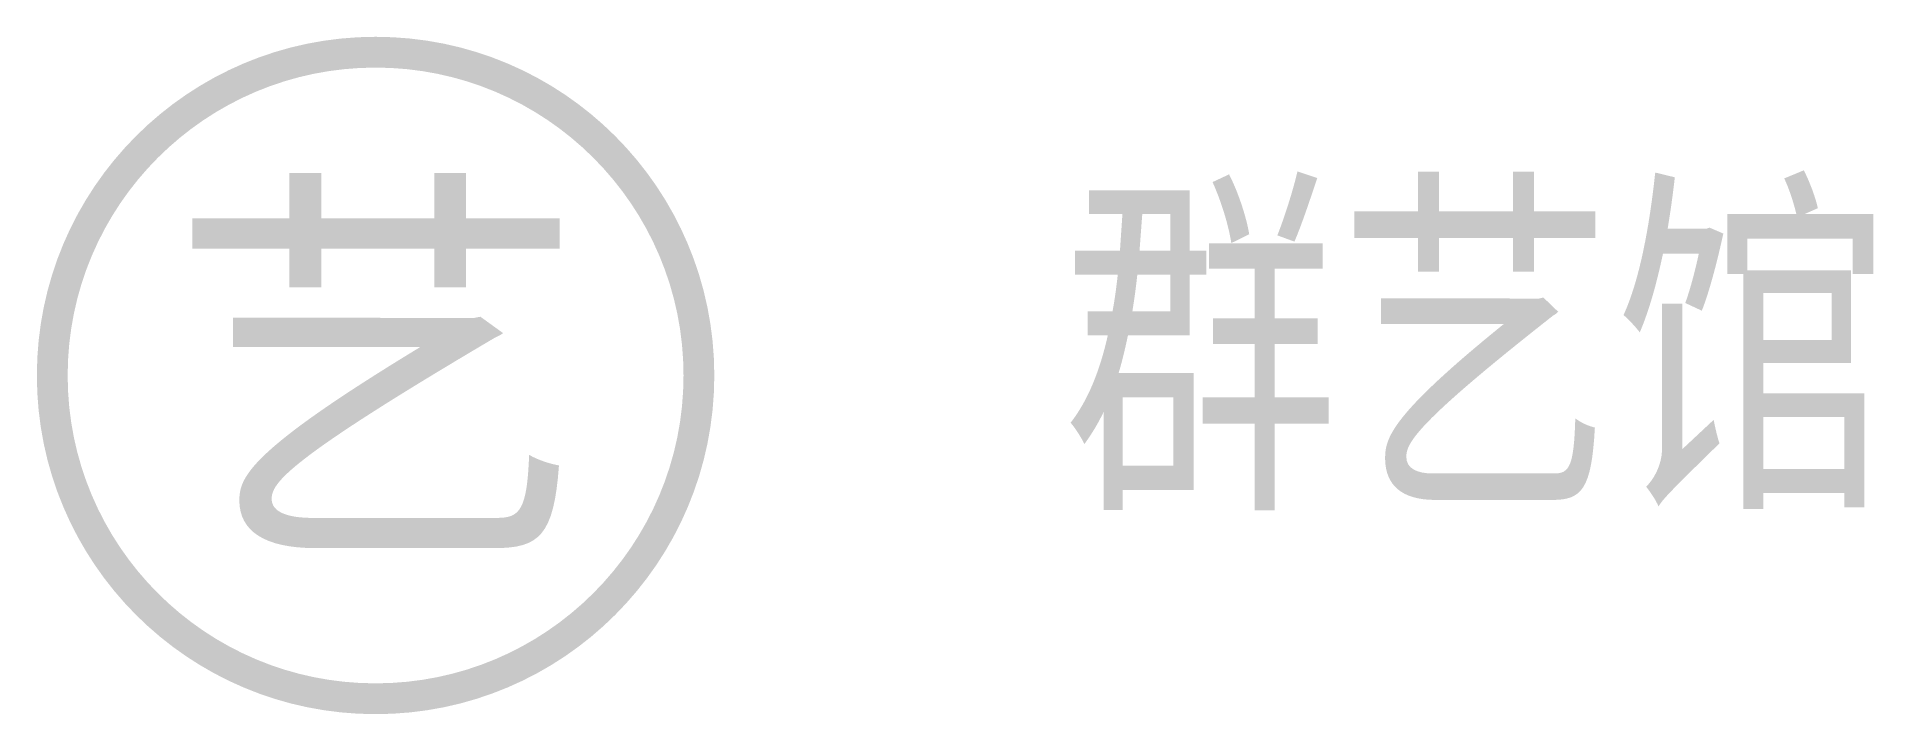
# Model space of a CAD drawing. Header units: millimetres. Extents: x -4.5 to 19.3, y -4.3 to 4.5.
import ezdxf

# ---------------------------------------------------------------- set-up
doc = ezdxf.new("R2010")
doc.units = ezdxf.units.MM
doc.layers.add('设施图块', color=7, linetype='Continuous')
doc.styles.add('HT', font='SIMHEI.TTF')
doc.styles.add('设施块标注', font='SIMFANG.TTF', dxfattribs={"width": 0.75})

msp = doc.modelspace()

# ---------------------------------------------------------------- hatches: boundary and pattern name
at = {"layer": '设施图块'}
h = msp.add_hatch(color=5, dxfattribs=at)
edge = h.paths.add_edge_path()
edge.add_arc((-0.128, 0.115), 4.4, 0, 360)
edge = h.paths.add_edge_path(flags=16)
edge.add_arc((-0.128, 0.115), 4, 0, 360)

# ---------------------------------------------------------------- texts
at = {"layer": '设施图块', "color": 5, "style": 'HT'}
msp.add_text('艺', height=4, dxfattribs=at).set_placement((-2.82, -1.839))
at = {"layer": '设施图块', "style": '设施块标注', "width": 0.75}
msp.add_attdef('群艺馆', (8.8, -1.249), '群艺馆', height=3.5, dxfattribs=at)

doc.saveas('drawing.dxf')
